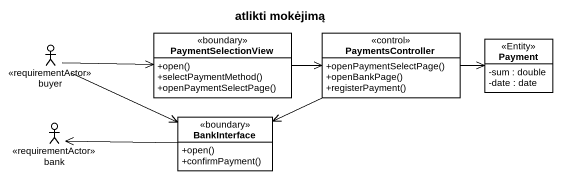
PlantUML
@startuml
title atlikti mokėjimą
allowmixing
hide circle
hide empty members
skinparam classAttributeIconSize 0
actor buyer <<requirementActor>>
class PaymentSelectionView <<boundary>> {
  +open()
  +selectPaymentMethod()
  +openPaymentSelectPage()
}
class PaymentsController <<control>> {
  +openPaymentSelectPage()
  +openBankPage()
  +registerPayment()
}
class Payment <<Entity>> {
  -sum : double
  -date : date
}
actor bank <<requirementActor>>
class BankInterface <<boundary>> {
  +open()
  +confirmPayment()
}
buyer -right-> PaymentSelectionView
buyer -right-> BankInterface
PaymentSelectionView -right-> PaymentsController
PaymentsController -right-> Payment
PaymentsController -left-> BankInterface
BankInterface -left-> bank
@enduml
